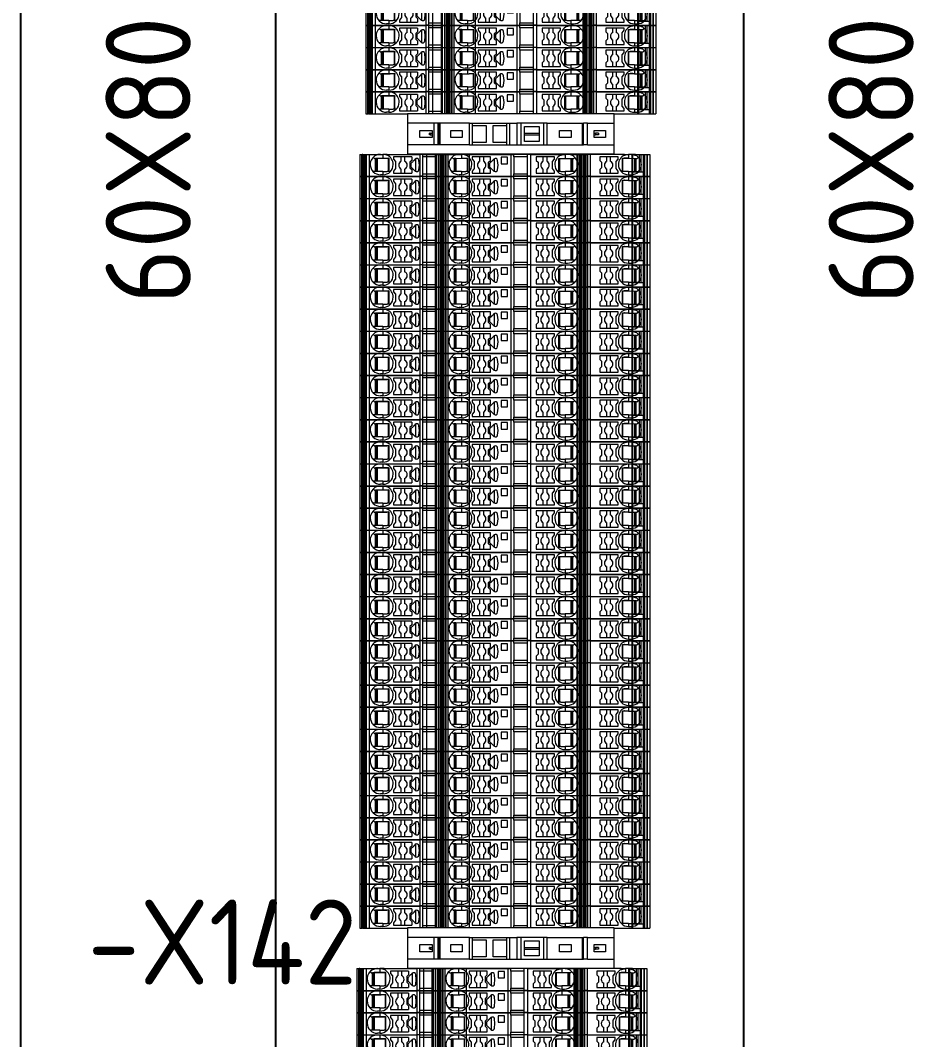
# Model space of a CAD drawing. Header units: millimetres. Extents: x 2936 to 53953, y 1541 to 47526.
# Drawn here: x 47264 to 47474, y 45725.3 to 45965 of the extents above; entities that cross this region are included whole.
import ezdxf
from ezdxf.enums import TextEntityAlignment as Align

# ---------------------------------------------------------------- set-up
doc = ezdxf.new("R2010")
doc.units = ezdxf.units.MM
doc.set_wipeout_variables(frame=1)
doc.layers.add('000-PI-Oprema', color=30, linetype='Continuous', lineweight=5)
doc.layers.add('SI-ORMAR-Oprema', color=30, linetype='Continuous', lineweight=5)
for name, color, linetype in [('000-PI_TEXT', 7, 'Continuous'), ('002-PI-Kabelska kanalica', 150, 'Continuous'), ('004-PI-DIN Šina', 3, 'Continuous')]:
    doc.layers.add(name, color=color, linetype=linetype)
doc.styles.add('PI0', font='isocpeur.ttf', dxfattribs={"width": 0.9})

# ---------------------------------------------------------------- blocks, each defined once
blk = doc.blocks.new('*U823')
at = {"layer": '004-PI-DIN Šina'}
blk.add_lwpolyline([(870, -17.5), (870, 17.5), (0, 17.5), (0, -17.5)], close=True, dxfattribs=at)
for points in [[(0, 12.5), (870, 12.5)], [(0, -12.5), (870, -12.5)]]:
    blk.add_lwpolyline(points, dxfattribs=at)
blk = doc.blocks.new('*U266')
at = {"layer": '002-PI-Kabelska kanalica'}
for p, q in [((-20, -100), (-20, 775)), ((40, -100), (40, 775))]:
    blk.add_line(p, q, dxfattribs=at)
blk = doc.blocks.new('3211430')
blk.add_wipeout([(-2.75, 23.9), (2.4, 23.9), (2.4, -44.25), (-2.75, -44.25)]).dxf.layer = '000-PI-Oprema'
at = {"layer": '000-PI-Oprema'}
for p, q in [((-2.75, 23.9), (-2.75, 23.47)), ((-2.75, 23.9), (-2.75, 23.9)), ((-2.75, 23.9), (-2.75, 23.9)), ((2.4, 23.9), (-2.75, 23.9)), ((-2.75, 23.49), (2.4, 23.49)), ((-2.75, 23.47), (-2.75, 23.36)), ((2.4, 23.47), (-2.75, 23.47)), ((-2.75, 23.25), (-2.75, 23.36)), ((2.4, 23.36), (-2.75, 23.36)), ((-2.75, 23.25), (-2.75, 9.82)), ((2.4, 23.25), (-2.75, 23.25)), ((2.4, 22.86), (-2.75, 22.86)), ((-2.75, 22.83), (2.4, 22.83)), ((2.4, 22.65), (-2.75, 22.65)), ((2.4, 22.43), (-2.75, 22.43)), ((2.4, 21.77), (-2.75, 21.77)), ((2.4, 23.9), (2.4, 23.9)), ((2.4, 23.9), (2.4, 23.9)), ((2.4, 23.9), (2.4, 23.47)), ((2.4, 23.47), (2.4, 23.36)), ((2.4, 23.25), (2.4, 23.36)), ((2.4, 23.25), (2.4, 20.1)), ((-1.65, 20.75), (-1.7, 20.8)), ((-1.65, 18.5), (-1.65, 20.75)), ((-1.65, 20.25), (1.44, 20.25)), ((-1.65, 20.25), (-1.65, 20.25)), ((1.44, 20.1), (-1.65, 20.1)), ((-1.65, 20.1), (-1.65, 20.1)), ((1.44, 19.85), (-1.65, 19.85)), ((-1.65, 19.85), (-1.65, 19.85)), ((1.7, 20.8), (1.43, 20.53)), ((1.43, 20.53), (1.44, 20.25)), ((1.43, 20.53), (1.47, 18.5)), ((1.44, 20.1), (1.44, 20.25)), ((1.44, 20.25), (1.44, 20.25)), ((1.44, 20.25), (1.44, 20.25)), ((1.45, 19.85), (1.44, 20.1)), ((1.44, 20.1), (1.44, 20.1)), ((1.44, 20.1), (1.44, 20.1)), ((1.45, 19.85), (1.44, 19.85)), ((1.45, 19.85), (1.45, 19.85)), ((1.5, 17.17), (1.45, 19.85)), ((2.18, 20.1), (2.18, 20.1)), ((2.4, 20.1), (2.18, 20.1)), ((2.2, 20.05), (2.18, 20.1)), ((2.23, 19.99), (2.2, 20.05)), ((2.25, 19.94), (2.23, 19.99)), ((2.27, 19.88), (2.25, 19.94)), ((2.29, 19.82), (2.27, 19.88)), ((2.31, 19.75), (2.29, 19.82)), ((2.33, 19.69), (2.31, 19.75)), ((2.34, 19.62), (2.33, 19.69)), ((2.36, 19.55), (2.34, 19.62)), ((2.37, 19.48), (2.36, 19.55)), ((2.38, 19.4), (2.37, 19.48)), ((2.39, 19.33), (2.38, 19.4)), ((2.4, 19.25), (2.39, 19.33)), ((2.4, 20.1), (2.4, 20.1)), ((2.4, 20.1), (2.4, 19.1)), ((2.4, 19.18), (2.4, 19.25)), ((2.4, 19.1), (2.4, 19.18)), ((-2.4, 19.1), (-2.4, 19.1)), ((-2.4, 18.5), (-2.4, 19.1)), ((-1.65, 18.5), (-2.4, 18.5)), ((-2.4, 18.5), (-2.4, 18.5)), ((-1.65, 18.5), (-1.65, 18.43)), ((-1.65, 18.43), (-1.65, 18.35)), ((-1.65, 18.35), (-1.65, 18.28)), ((-1.65, 18.28), (-1.65, 18.21)), ((-1.65, 18.21), (-1.65, 18.14)), ((-1.65, 18.14), (-1.65, 18.07)), ((-1.65, 18.07), (-1.65, 18)), ((-1.65, 18), (-1.65, 17.93)), ((-1.65, 17.93), (-1.65, 17.87)), ((-1.65, 17.87), (-1.65, 17.81)), ((-1.65, 17.81), (-1.65, 17.74)), ((-1.65, 17.74), (-1.65, 17.68)), ((-1.65, 17.68), (-1.65, 17.63)), ((-1.65, 17.63), (-1.65, 17.57)), ((-1.65, 17.57), (-1.65, 17.51)), ((-1.65, 17.43), (-1.65, 17.51)), ((-1.65, 17.36), (-1.65, 17.43)), ((-1.65, 17.29), (-1.65, 17.36)), ((-1.65, 17.21), (-1.65, 17.29)), ((-1.65, 17.14), (-1.65, 17.21)), ((-1.65, 17.17), (1.49, 17.17)), ((-1.65, 17.07), (-1.65, 17.14)), ((-1.65, 17.07), (-1.58, 17.07)), ((-1.58, 17.07), (-1.5, 17.07)), ((-1.5, 17.07), (-1.43, 17.07)), ((-1.43, 17.07), (-1.35, 17.08)), ((-1.35, 17.08), (-1.27, 17.08)), ((-1.27, 17.08), (-1.19, 17.08)), ((-1.19, 17.08), (-1.11, 17.08)), ((-1.11, 17.08), (-1.03, 17.08)), ((-1.03, 17.08), (-0.94, 17.08)), ((-0.94, 17.08), (-0.85, 17.08)), ((-0.85, 17.08), (-0.76, 17.08)), ((-0.76, 17.08), (-0.67, 17.08)), ((-0.67, 17.08), (-0.57, 17.08)), ((-0.57, 17.08), (-0.46, 17.08)), ((-0.46, 17.08), (-0.35, 17.08)), ((-0.35, 17.08), (-0.24, 17.08)), ((-0.24, 17.08), (-0.12, 17.08)), ((-0.12, 17.08), (0, 17.08)), ((0, 17.08), (0.11, 17.08)), ((0.11, 17.08), (0.22, 17.08)), ((0.22, 17.08), (0.33, 17.08)), ((0.33, 17.08), (0.43, 17.08)), ((0.43, 17.08), (0.53, 17.08)), ((0.53, 17.08), (0.63, 17.08)), ((0.63, 17.08), (0.72, 17.08)), ((0.72, 17.08), (0.8, 17.08)), ((0.8, 17.08), (0.89, 17.08)), ((0.89, 17.08), (0.97, 17.08)), ((0.97, 17.08), (1.05, 17.08)), ((1.05, 17.08), (1.13, 17.08)), ((1.13, 17.08), (1.2, 17.08)), ((1.2, 17.08), (1.28, 17.08)), ((1.28, 17.08), (1.35, 17.08)), ((1.35, 17.08), (1.42, 17.07)), ((1.42, 17.07), (1.49, 17.07)), ((2.4, 18.5), (1.47, 18.5)), ((1.47, 18.5), (1.47, 18.42)), ((1.47, 18.42), (1.47, 18.34)), ((1.47, 18.34), (1.47, 18.26)), ((1.47, 18.26), (1.47, 18.18)), ((1.47, 18.18), (1.48, 18.1)), ((1.48, 18.1), (1.48, 18.03)), ((1.48, 18.03), (1.48, 17.96)), ((1.48, 17.96), (1.48, 17.89)), ((1.48, 17.89), (1.48, 17.82)), ((1.48, 17.82), (1.48, 17.75)), ((1.48, 17.75), (1.48, 17.69)), ((1.48, 17.69), (1.48, 17.63)), ((1.48, 17.63), (1.48, 17.57)), ((1.48, 17.57), (1.49, 17.51)), ((1.49, 17.51), (1.49, 17.45)), ((1.49, 17.45), (1.49, 17.38)), ((1.49, 17.38), (1.49, 17.32)), ((1.49, 17.32), (1.49, 17.26)), ((1.49, 17.26), (1.49, 17.19)), ((1.49, 17.19), (1.49, 17.13)), ((1.5, 17.17), (1.49, 17.07)), ((1.49, 17.17), (1.5, 17.17)), ((1.49, 17.13), (1.49, 17.07)), ((2.18, 17.5), (2.2, 17.55)), ((2.18, 17.5), (2.18, 17.5)), ((2.4, 17.5), (2.18, 17.5)), ((2.2, 17.55), (2.23, 17.61)), ((2.23, 17.61), (2.25, 17.66)), ((2.25, 17.66), (2.27, 17.72)), ((2.27, 17.72), (2.29, 17.78)), ((2.29, 17.78), (2.31, 17.85)), ((2.31, 17.85), (2.33, 17.91)), ((2.33, 17.91), (2.34, 17.98)), ((2.34, 17.98), (2.36, 18.05)), ((2.36, 18.05), (2.37, 18.12)), ((2.37, 18.12), (2.38, 18.2)), ((2.38, 18.2), (2.39, 18.27)), ((2.39, 18.27), (2.4, 18.35)), ((2.4, 19.1), (2.4, 18.5)), ((2.4, 18.42), (2.4, 18.5)), ((2.4, 17.5), (2.4, 18.5)), ((2.4, 18.35), (2.4, 18.42)), ((2.4, 17.5), (2.4, 17.5)), ((2.4, 17.5), (2.4, 9.82)), ((-2.05, 16.05), (-2.05, 11.75)), ((-1.54, 16.05), (-2.05, 16.05)), ((-2.05, 16.05), (-2.05, 16.05)), ((-0.94, 15.55), (-1.54, 16.05)), ((-1.54, 16.05), (-1.54, 16.05)), ((0.69, 15.55), (-0.94, 15.55)), ((-0.94, 15.55), (-0.94, 15.55)), ((1.29, 16.05), (0.69, 15.55)), ((0.69, 15.55), (0.69, 15.55)), ((1.8, 16.05), (1.29, 16.05)), ((1.29, 16.05), (1.29, 16.05)), ((1.8, 11.75), (1.8, 16.05)), ((1.8, 16.05), (1.8, 16.05)), ((-2.05, 14.2), (-2.05, 14.2)), ((-2.05, 14.2), (-1.04, 14.2)), ((-2.05, 13.4), (-2.05, 13.4)), ((-1.04, 13.4), (-2.05, 13.4)), ((-0.78, 12.15), (-1.18, 11.75)), ((-1.04, 14.2), (-1.04, 14.2)), ((-1.04, 13.4), (-1.04, 13.4)), ((0.53, 12.15), (-0.78, 12.15)), ((-0.78, 12.15), (-0.78, 12.15)), ((0.93, 11.75), (0.53, 12.15)), ((0.53, 12.15), (0.53, 12.15)), ((0.79, 14.2), (0.79, 14.2)), ((0.79, 14.2), (1.8, 14.2)), ((0.79, 13.4), (0.79, 13.4)), ((1.8, 13.4), (0.79, 13.4)), ((1.8, 14.2), (1.8, 14.2)), ((1.8, 13.4), (1.8, 13.4)), ((-2.75, 9.1), (-2.75, 9.82)), ((2.4, 9.82), (-2.75, 9.82)), ((-1.18, 11.75), (-2.05, 11.75)), ((-2.05, 11.75), (-2.05, 11.75)), ((1.3, 10.88), (-1.55, 10.88)), ((-0.58, 11.85), (-1.53, 10.9)), ((-1.53, 10.9), (-1.53, 10.9)), ((-1.22, 10.05), (-0.13, 9.95)), ((-1.22, 10.05), (-1.22, 10.05)), ((-1.18, 11.75), (-1.18, 11.75)), ((-0.58, 11.85), (-0.45, 11.85)), ((-0.58, 11.85), (-0.58, 11.85)), ((-0.45, 11.85), (-0.32, 11.85)), ((-0.32, 11.85), (-0.19, 11.85)), ((-0.19, 11.85), (-0.06, 11.85)), ((-0.13, 9.95), (0.97, 10.05)), ((-0.13, 9.95), (-0.13, 9.95)), ((-0.06, 11.85), (0.07, 11.85)), ((0.07, 11.85), (0.2, 11.85)), ((0.2, 11.85), (0.33, 11.85)), ((0.33, 11.85), (0.33, 11.85)), ((0.42, 11.76), (0.33, 11.85)), ((0.5, 11.68), (0.42, 11.76)), ((0.59, 11.59), (0.5, 11.68)), ((0.67, 11.51), (0.59, 11.59)), ((0.76, 11.43), (0.67, 11.51)), ((0.83, 11.35), (0.76, 11.43)), ((0.87, 11.31), (0.83, 11.35)), ((0.83, 11.35), (0.83, 11.35)), ((0.83, 11.35), (0.83, 11.35)), ((0.83, 11.35), (0.83, 11.35)), ((0.83, 11.35), (0.83, 11.35)), ((0.83, 11.35), (0.83, 11.35)), ((0.83, 11.35), (0.83, 11.35)), ((0.91, 11.27), (0.87, 11.31)), ((0.95, 11.23), (0.91, 11.27)), ((1.8, 11.75), (0.93, 11.75)), ((0.93, 11.75), (0.93, 11.75)), ((0.99, 11.19), (0.95, 11.23)), ((0.97, 10.05), (0.97, 10.05)), ((1.03, 11.16), (0.99, 11.19)), ((1.06, 11.12), (1.03, 11.16)), ((1.06, 11.12), (1.06, 11.12)), ((1.09, 11.09), (1.06, 11.12)), ((1.12, 11.06), (1.09, 11.09)), ((1.15, 11.03), (1.12, 11.06)), ((1.18, 11), (1.15, 11.03)), ((1.22, 10.97), (1.18, 11)), ((1.25, 10.93), (1.22, 10.97)), ((1.28, 10.9), (1.25, 10.93)), ((1.28, 10.9), (1.28, 10.9)), ((1.8, 11.75), (1.8, 11.75)), ((2.4, 9.1), (2.4, 9.82)), ((-2.75, 9.1), (-2.75, 5.95)), ((-2.75, 9.1), (-2.75, 9.1)), ((-2.75, 9.1), (2.4, 9.1)), ((2.4, 8.24), (-2.75, 8.24)), ((-2.18, 9.1), (-2.18, 9.1)), ((-2.18, 9.1), (-2.18, 5.95)), ((1.82, 9.1), (1.82, 9.1)), ((1.82, 5.95), (1.82, 9.1)), ((2.4, 9.1), (2.4, 9.1)), ((2.4, 9.1), (2.4, 5.95)), ((2.4, 6.26), (-2.75, 6.26)), ((-2.75, 5.95), (-2.75, 5.4)), ((-2.75, 5.95), (-2.75, 5.95)), ((2.4, 5.95), (-2.75, 5.95)), ((-2.75, 5.9), (-2.75, 5.9)), ((-2.75, 5.9), (2.4, 5.9)), ((-2.75, 5.4), (-2.75, 4.97)), ((-2.75, 5.4), (-2.75, 5.4)), ((-2.75, 5.4), (2.4, 5.4)), ((-2.75, 4.99), (2.4, 4.99)), ((-2.75, 4.97), (-2.75, 4.86)), ((2.4, 4.97), (-2.75, 4.97)), ((-2.75, 4.75), (-2.75, 4.86)), ((2.4, 4.86), (-2.75, 4.86)), ((-2.18, 5.95), (-2.18, 5.95)), ((1.82, 5.95), (1.82, 5.95)), ((2.4, 5.95), (2.4, 5.95)), ((2.4, 5.95), (2.4, 5.4)), ((2.4, 5.9), (2.4, 5.9)), ((2.4, 5.4), (2.4, 5.4)), ((2.4, 5.4), (2.4, 4.97)), ((2.4, 4.97), (2.4, 4.86)), ((2.4, 4.75), (2.4, 4.86)), ((-2.75, 4.75), (-2.75, -11.58)), ((2.4, 4.75), (-2.75, 4.75)), ((-2.75, 4.6), (-2.75, 4.6)), ((-2.75, 4.6), (2.4, 4.6)), ((2.4, 4.36), (-2.75, 4.36)), ((-2.75, 4.33), (2.4, 4.33)), ((2.4, 3.93), (-2.75, 3.93)), ((-2.75, 3.61), (2.4, 3.61)), ((2.4, 3.27), (-2.75, 3.27)), ((2.4, 4.75), (2.4, 1.6)), ((2.4, 4.6), (2.4, 4.6)), ((-2.4, 0.6), (-2.4, 0.6)), ((-2.4, 0), (-2.4, 0.6)), ((-1.7, 2.3), (-1.65, 2.25)), ((-1.65, 0), (-1.65, 2.25)), ((1.44, 1.75), (-1.65, 1.75)), ((-1.65, 1.75), (-1.65, 1.75)), ((1.44, 1.6), (-1.65, 1.6)), ((-1.65, 1.6), (-1.65, 1.6)), ((1.44, 1.35), (-1.65, 1.35)), ((-1.65, 1.35), (-1.65, 1.35)), ((-1.65, 0), (-1.65, -0.07)), ((1.43, 2.03), (1.7, 2.3)), ((1.43, 2.03), (1.47, 0)), ((1.43, 2.03), (1.44, 1.75)), ((1.44, 1.6), (1.44, 1.75)), ((1.44, 1.75), (1.44, 1.75)), ((1.44, 1.75), (1.44, 1.75)), ((1.45, 1.35), (1.44, 1.6)), ((1.44, 1.6), (1.44, 1.6)), ((1.44, 1.6), (1.44, 1.6)), ((1.45, 1.35), (1.44, 1.35)), ((1.45, 1.35), (1.5, -1.33)), ((1.45, 1.35), (1.45, 1.35)), ((1.47, 0), (1.47, -0.08)), ((2.4, 1.6), (2.18, 1.6)), ((2.2, 1.55), (2.18, 1.6)), ((2.18, 1.6), (2.18, 1.6)), ((2.23, 1.49), (2.2, 1.55)), ((2.25, 1.44), (2.23, 1.49)), ((2.27, 1.38), (2.25, 1.44)), ((2.29, 1.32), (2.27, 1.38)), ((2.31, 1.25), (2.29, 1.32)), ((2.33, 1.19), (2.31, 1.25)), ((2.34, 1.12), (2.33, 1.19)), ((2.36, 1.05), (2.34, 1.12)), ((2.37, 0.98), (2.36, 1.05)), ((2.38, 0.9), (2.37, 0.98)), ((2.39, 0.83), (2.38, 0.9)), ((2.4, 0.75), (2.39, 0.83)), ((2.4, 1.6), (2.4, 1.6)), ((2.4, 1.6), (2.4, 0.6)), ((2.4, 0.68), (2.4, 0.75)), ((2.4, 0.6), (2.4, 0.68)), ((2.4, 0.6), (2.4, 0)), ((2.4, -0.08), (2.4, 0)), ((2.4, -1), (2.4, 0)), ((-2.75, -1.8), (-2.75, -1.8)), ((2.4, -1.8), (-2.75, -1.8)), ((-1.65, 0), (-2.4, 0)), ((-2.4, 0), (-2.4, 0)), ((-1.65, -0.07), (-1.65, -0.15)), ((-1.65, -0.15), (-1.65, -0.22)), ((-1.65, -0.22), (-1.65, -0.29)), ((-1.65, -0.29), (-1.65, -0.36)), ((-1.65, -0.36), (-1.65, -0.43)), ((-1.65, -0.43), (-1.65, -0.5)), ((-1.65, -0.5), (-1.65, -0.57)), ((-1.65, -0.57), (-1.65, -0.63)), ((-1.65, -0.63), (-1.65, -0.69)), ((-1.65, -0.69), (-1.65, -0.76)), ((-1.65, -0.76), (-1.65, -0.82)), ((-1.65, -0.82), (-1.65, -0.87)), ((-1.65, -0.87), (-1.65, -0.93)), ((-1.65, -0.93), (-1.65, -0.99)), ((-1.65, -1.07), (-1.65, -0.99)), ((-1.65, -1.14), (-1.65, -1.07)), ((-1.65, -1.21), (-1.65, -1.14)), ((-1.65, -1.29), (-1.65, -1.21)), ((-1.65, -1.36), (-1.65, -1.29)), ((1.49, -1.33), (-1.65, -1.33)), ((-1.65, -1.43), (-1.65, -1.36)), ((-1.65, -1.43), (-1.58, -1.43)), ((-1.58, -1.43), (-1.5, -1.43)), ((-1.5, -1.43), (-1.43, -1.43)), ((-1.43, -1.43), (-1.35, -1.42)), ((-1.35, -1.42), (-1.27, -1.42)), ((-1.27, -1.42), (-1.19, -1.42)), ((-1.19, -1.42), (-1.11, -1.42)), ((-1.11, -1.42), (-1.03, -1.42)), ((-1.03, -1.42), (-0.94, -1.42)), ((-0.94, -1.42), (-0.85, -1.42)), ((-0.85, -1.42), (-0.76, -1.42)), ((-0.76, -1.42), (-0.67, -1.42)), ((-0.67, -1.42), (-0.57, -1.42)), ((-0.57, -1.42), (-0.46, -1.42)), ((-0.46, -1.42), (-0.35, -1.42)), ((-0.35, -1.42), (-0.24, -1.42)), ((-0.24, -1.42), (-0.12, -1.42)), ((-0.12, -1.42), (0, -1.42)), ((0, -1.42), (0.11, -1.42)), ((0.11, -1.42), (0.22, -1.42)), ((0.22, -1.42), (0.33, -1.42)), ((0.33, -1.42), (0.43, -1.42)), ((0.43, -1.42), (0.53, -1.42)), ((0.53, -1.42), (0.63, -1.42)), ((0.63, -1.42), (0.72, -1.42)), ((0.72, -1.42), (0.8, -1.42)), ((0.8, -1.42), (0.89, -1.42)), ((0.89, -1.42), (0.97, -1.42)), ((0.97, -1.42), (1.05, -1.42)), ((1.05, -1.42), (1.13, -1.42)), ((1.13, -1.42), (1.2, -1.42)), ((1.2, -1.42), (1.28, -1.42)), ((1.28, -1.42), (1.35, -1.42)), ((1.35, -1.42), (1.42, -1.43)), ((1.42, -1.43), (1.49, -1.43)), ((2.4, 0), (1.47, 0)), ((1.47, -0.08), (1.47, -0.16)), ((1.47, -0.16), (1.47, -0.24)), ((1.47, -0.24), (1.47, -0.32)), ((1.47, -0.32), (1.48, -0.4)), ((1.48, -0.4), (1.48, -0.47)), ((1.48, -0.47), (1.48, -0.54)), ((1.48, -0.54), (1.48, -0.61)), ((1.48, -0.61), (1.48, -0.68)), ((1.48, -0.68), (1.48, -0.75)), ((1.48, -0.75), (1.48, -0.81)), ((1.48, -0.81), (1.48, -0.87)), ((1.48, -0.87), (1.48, -0.93)), ((1.48, -0.93), (1.49, -0.99)), ((1.49, -0.99), (1.49, -1.05)), ((1.49, -1.05), (1.49, -1.12)), ((1.49, -1.12), (1.49, -1.18)), ((1.49, -1.18), (1.49, -1.24)), ((1.49, -1.24), (1.49, -1.31)), ((1.49, -1.31), (1.49, -1.37)), ((1.5, -1.33), (1.49, -1.33)), ((1.5, -1.33), (1.49, -1.43)), ((1.49, -1.37), (1.49, -1.43)), ((2.18, -1), (2.2, -0.95)), ((2.18, -1), (2.18, -1)), ((2.4, -1), (2.18, -1)), ((2.2, -0.95), (2.23, -0.89)), ((2.23, -0.89), (2.25, -0.84)), ((2.25, -0.84), (2.27, -0.78)), ((2.27, -0.78), (2.29, -0.72)), ((2.29, -0.72), (2.31, -0.65)), ((2.31, -0.65), (2.33, -0.59)), ((2.33, -0.59), (2.34, -0.52)), ((2.34, -0.52), (2.36, -0.45)), ((2.36, -0.45), (2.37, -0.38)), ((2.37, -0.38), (2.38, -0.3)), ((2.38, -0.3), (2.39, -0.23)), ((2.39, -0.23), (2.4, -0.15)), ((2.4, -0.15), (2.4, -0.08)), ((2.4, -1), (2.4, -1)), ((2.4, -1), (2.4, -11.58)), ((2.4, -1.8), (2.4, -1.8)), ((-2.05, -2.45), (-2.05, -6.75)), ((-1.54, -2.45), (-2.05, -2.45)), ((-2.05, -2.45), (-2.05, -2.45)), ((-2.05, -4.3), (-2.05, -4.3)), ((-2.05, -4.3), (-1.04, -4.3)), ((-0.94, -2.95), (-1.54, -2.45)), ((-1.54, -2.45), (-1.54, -2.45)), ((-1.04, -4.3), (-1.04, -4.3)), ((0.69, -2.95), (-0.94, -2.95)), ((-0.94, -2.95), (-0.94, -2.95)), ((1.29, -2.45), (0.69, -2.95)), ((0.69, -2.95), (0.69, -2.95)), ((0.79, -4.3), (0.79, -4.3)), ((0.79, -4.3), (1.8, -4.3)), ((1.8, -2.45), (1.29, -2.45)), ((1.29, -2.45), (1.29, -2.45)), ((1.8, -6.75), (1.8, -2.45)), ((1.8, -2.45), (1.8, -2.45)), ((1.8, -4.3), (1.8, -4.3)), ((-2.05, -5.1), (-2.05, -5.1)), ((-1.04, -5.1), (-2.05, -5.1)), ((-2.05, -6.75), (-1.18, -6.75)), ((-2.05, -6.75), (-2.05, -6.75)), ((-0.58, -6.65), (-1.53, -7.6)), ((-1.18, -6.75), (-0.78, -6.35)), ((-1.18, -6.75), (-1.18, -6.75)), ((-1.04, -5.1), (-1.04, -5.1)), ((-0.78, -6.35), (0.53, -6.35)), ((-0.78, -6.35), (-0.78, -6.35)), ((-0.58, -6.65), (-0.45, -6.65)), ((-0.58, -6.65), (-0.58, -6.65)), ((-0.45, -6.65), (-0.32, -6.65)), ((-0.32, -6.65), (-0.19, -6.65)), ((-0.19, -6.65), (-0.06, -6.65)), ((-0.06, -6.65), (0.07, -6.65)), ((0.07, -6.65), (0.2, -6.65)), ((0.2, -6.65), (0.33, -6.65)), ((0.4, -6.72), (0.33, -6.65)), ((0.33, -6.65), (0.33, -6.65)), ((0.47, -6.79), (0.4, -6.72)), ((0.54, -6.85), (0.47, -6.79)), ((0.53, -6.35), (0.93, -6.75)), ((0.53, -6.35), (0.53, -6.35)), ((0.6, -6.92), (0.54, -6.85)), ((0.67, -6.98), (0.6, -6.92)), ((0.73, -7.05), (0.67, -6.98)), ((0.79, -7.11), (0.73, -7.05)), ((0.73, -7.05), (0.73, -7.05)), ((0.73, -7.05), (0.73, -7.05)), ((0.73, -7.05), (0.73, -7.05)), ((0.73, -7.05), (0.73, -7.05)), ((0.73, -7.05), (0.73, -7.05)), ((0.73, -7.05), (0.73, -7.05)), ((0.79, -5.1), (0.79, -5.1)), ((1.8, -5.1), (0.79, -5.1)), ((0.85, -7.17), (0.79, -7.11)), ((0.91, -7.22), (0.85, -7.17)), ((0.93, -6.75), (1.8, -6.75)), ((0.93, -6.75), (0.93, -6.75)), ((1.8, -5.1), (1.8, -5.1)), ((1.8, -6.75), (1.8, -6.75)), ((1.3, -7.62), (-1.55, -7.62)), ((-1.53, -7.6), (-1.53, -7.6)), ((-1.22, -8.45), (-0.13, -8.55)), ((-1.22, -8.45), (-1.22, -8.45)), ((-0.13, -8.55), (0.97, -8.45)), ((-0.13, -8.55), (-0.13, -8.55)), ((0.2, -9.3), (0.2, -10.8)), ((1.7, -9.3), (0.2, -9.3)), ((0.2, -9.3), (0.2, -9.3)), ((0.96, -7.28), (0.91, -7.22)), ((1.01, -7.33), (0.96, -7.28)), ((0.97, -8.45), (0.97, -8.45)), ((1.06, -7.38), (1.01, -7.33)), ((1.06, -7.38), (1.06, -7.38)), ((1.09, -7.41), (1.06, -7.38)), ((1.12, -7.44), (1.09, -7.41)), ((1.15, -7.47), (1.12, -7.44)), ((1.18, -7.5), (1.15, -7.47)), ((1.22, -7.53), (1.18, -7.5)), ((1.25, -7.57), (1.22, -7.53)), ((1.28, -7.6), (1.25, -7.57)), ((1.28, -7.6), (1.28, -7.6)), ((1.7, -10.8), (1.7, -9.3)), ((1.7, -9.3), (1.7, -9.3)), ((-2.75, -11.58), (-2.75, -12.3)), ((2.4, -11.58), (-2.75, -11.58)), ((0.2, -10.8), (1.7, -10.8)), ((0.2, -10.8), (0.2, -10.8)), ((1.7, -10.8), (1.7, -10.8)), ((2.4, -11.58), (2.4, -12.3)), ((-2.75, -15.45), (-2.75, -12.3)), ((-2.75, -12.3), (-2.75, -12.3)), ((-2.75, -12.3), (-2.18, -12.3)), ((1.82, -12.3), (-2.18, -12.3)), ((-2.18, -12.3), (-2.18, -12.3)), ((-2.18, -12.3), (-2.18, -15.45)), ((1.82, -12.3), (1.82, -12.3)), ((1.82, -12.3), (2.4, -12.3)), ((1.82, -15.45), (1.82, -12.3)), ((2.4, -12.3), (2.4, -12.3)), ((2.4, -15.45), (2.4, -12.3)), ((-2.75, -16.17), (-2.75, -15.45)), ((-2.75, -15.45), (-2.75, -15.45)), ((-2.75, -15.45), (2.4, -15.45)), ((-2.75, -16.17), (-2.75, -28.95)), ((2.4, -16.17), (-2.75, -16.17)), ((-2.18, -15.45), (-2.18, -15.45)), ((1.82, -15.45), (1.82, -15.45)), ((2.4, -15.45), (2.4, -15.45)), ((2.4, -16.17), (2.4, -15.45)), ((2.4, -16.17), (2.4, -23.3)), ((-2.05, -17.55), (-2.05, -21.85)), ((-1.18, -17.55), (-2.05, -17.55)), ((-2.05, -17.55), (-2.05, -17.55)), ((-0.78, -17.95), (-1.18, -17.55)), ((-1.18, -17.55), (-1.18, -17.55)), ((0.53, -17.95), (-0.78, -17.95)), ((-0.78, -17.95), (-0.78, -17.95)), ((0.93, -17.55), (0.53, -17.95)), ((0.53, -17.95), (0.53, -17.95)), ((1.8, -17.55), (0.93, -17.55)), ((0.93, -17.55), (0.93, -17.55)), ((1.8, -21.85), (1.8, -17.55)), ((1.8, -17.55), (1.8, -17.55)), ((-2.05, -19.2), (-1.04, -19.2)), ((-2.05, -19.2), (-2.05, -19.2)), ((-2.05, -20), (-2.05, -20)), ((-1.04, -20), (-2.05, -20)), ((-1.54, -21.85), (-0.94, -21.35)), ((-1.04, -19.2), (-1.04, -19.2)), ((-1.04, -20), (-1.04, -20)), ((-0.94, -21.35), (0.69, -21.35)), ((-0.94, -21.35), (-0.94, -21.35)), ((0.69, -21.35), (1.29, -21.85)), ((0.69, -21.35), (0.69, -21.35)), ((0.79, -19.2), (0.79, -19.2)), ((0.79, -19.2), (1.8, -19.2)), ((0.79, -20), (0.79, -20)), ((1.8, -20), (0.79, -20)), ((1.8, -19.2), (1.8, -19.2)), ((1.8, -20), (1.8, -20)), ((-2.05, -21.85), (-1.54, -21.85)), ((-2.05, -21.85), (-2.05, -21.85)), ((-1.65, -22.94), (-1.65, -22.87)), ((-1.65, -22.87), (-1.58, -22.87)), ((-1.65, -23.01), (-1.65, -22.94)), ((1.45, -22.97), (-1.65, -22.97)), ((-1.65, -23.09), (-1.65, -23.01)), ((-1.65, -23.16), (-1.65, -23.09)), ((-1.65, -23.23), (-1.65, -23.16)), ((-1.65, -23.31), (-1.65, -23.23)), ((-1.65, -23.31), (-1.65, -23.37)), ((-1.65, -23.37), (-1.65, -23.43)), ((-1.65, -23.43), (-1.65, -23.48)), ((-1.65, -23.48), (-1.65, -23.54)), ((-1.65, -23.54), (-1.65, -23.61)), ((-1.65, -23.61), (-1.65, -23.67)), ((-1.65, -23.67), (-1.65, -23.73)), ((-1.65, -23.73), (-1.65, -23.8)), ((-1.65, -23.8), (-1.65, -23.87)), ((-1.65, -23.87), (-1.65, -23.94)), ((-1.65, -23.94), (-1.65, -24.01)), ((-1.58, -22.87), (-1.5, -22.87)), ((-1.54, -21.85), (-1.54, -21.85)), ((-1.5, -22.87), (-1.43, -22.87)), ((-1.43, -22.87), (-1.35, -22.88)), ((-1.35, -22.88), (-1.27, -22.88)), ((-1.27, -22.88), (-1.19, -22.88)), ((-1.19, -22.88), (-1.11, -22.88)), ((-1.11, -22.88), (-1.03, -22.88)), ((-1.03, -22.88), (-0.94, -22.88)), ((-0.94, -22.88), (-0.85, -22.88)), ((-0.85, -22.88), (-0.76, -22.88)), ((-0.76, -22.88), (-0.67, -22.88)), ((-0.67, -22.88), (-0.57, -22.88)), ((-0.57, -22.88), (-0.46, -22.88)), ((-0.46, -22.88), (-0.35, -22.88)), ((-0.35, -22.88), (-0.24, -22.88)), ((-0.24, -22.88), (-0.12, -22.88)), ((-0.12, -22.88), (0, -22.88)), ((0, -22.88), (0.11, -22.88)), ((0.11, -22.88), (0.22, -22.88)), ((0.22, -22.88), (0.32, -22.88)), ((0.32, -22.88), (0.42, -22.88)), ((0.42, -22.88), (0.52, -22.88)), ((0.52, -22.88), (0.61, -22.88)), ((0.61, -22.88), (0.69, -22.88)), ((0.69, -22.88), (0.78, -22.88)), ((0.78, -22.88), (0.86, -22.88)), ((0.86, -22.88), (0.94, -22.88)), ((0.94, -22.88), (1.02, -22.88)), ((1.02, -22.88), (1.09, -22.88)), ((1.09, -22.88), (1.17, -22.88)), ((1.17, -22.88), (1.24, -22.88)), ((1.24, -22.88), (1.31, -22.88)), ((1.29, -21.85), (1.8, -21.85)), ((1.29, -21.85), (1.29, -21.85)), ((1.31, -22.88), (1.38, -22.87)), ((1.38, -22.87), (1.45, -22.87)), ((1.45, -22.87), (1.45, -22.92)), ((1.45, -22.92), (1.45, -22.97)), ((1.45, -22.97), (1.45, -23.03)), ((1.45, -23.03), (1.45, -23.08)), ((1.45, -23.08), (1.45, -23.13)), ((1.45, -23.13), (1.45, -23.18)), ((1.45, -23.18), (1.45, -23.24)), ((1.45, -23.24), (1.45, -23.31)), ((1.45, -23.31), (1.45, -23.37)), ((1.45, -23.37), (1.45, -23.44)), ((1.45, -23.44), (1.45, -23.5)), ((1.45, -23.5), (1.45, -23.57)), ((1.45, -23.57), (1.45, -23.64)), ((1.45, -23.64), (1.45, -23.72)), ((1.45, -23.72), (1.45, -23.79)), ((1.45, -23.79), (1.45, -23.87)), ((1.45, -23.87), (1.45, -23.95)), ((1.45, -23.95), (1.45, -24.04)), ((1.8, -21.85), (1.8, -21.85)), ((2.18, -23.3), (2.18, -23.3)), ((2.4, -23.3), (2.18, -23.3)), ((2.18, -23.3), (2.2, -23.35)), ((2.2, -23.35), (2.23, -23.41)), ((2.23, -23.41), (2.25, -23.46)), ((2.25, -23.46), (2.27, -23.52)), ((2.27, -23.52), (2.29, -23.58)), ((2.29, -23.58), (2.31, -23.65)), ((2.31, -23.65), (2.33, -23.71)), ((2.33, -23.71), (2.34, -23.78)), ((2.34, -23.78), (2.36, -23.85)), ((2.36, -23.85), (2.37, -23.92)), ((2.37, -23.92), (2.38, -24)), ((2.4, -23.3), (2.4, -23.3)), ((2.4, -23.3), (2.4, -24.3)), ((-2.4, -24.3), (-2.4, -24.3)), ((-1.65, -24.3), (-2.4, -24.3)), ((-2.4, -24.3), (-2.4, -24.9)), ((-2.4, -24.9), (-2.4, -24.9)), ((-1.65, -24.01), (-1.65, -24.08)), ((-1.65, -24.08), (-1.65, -24.15)), ((-1.65, -24.15), (-1.65, -24.23)), ((-1.65, -24.23), (-1.65, -24.3)), ((-1.65, -26.55), (-1.65, -24.3)), ((-1.65, -25.65), (-1.65, -25.65)), ((1.45, -25.65), (-1.65, -25.65)), ((-1.65, -25.9), (-1.65, -25.9)), ((1.45, -25.9), (-1.65, -25.9)), ((-1.65, -26.05), (-1.65, -26.05)), ((1.45, -26.05), (-1.65, -26.05)), ((1.45, -24.04), (1.45, -24.12)), ((1.45, -24.12), (1.45, -24.21)), ((1.45, -24.21), (1.45, -24.3)), ((2.4, -24.3), (1.45, -24.3)), ((1.45, -24.3), (1.45, -26.35)), ((1.45, -25.65), (1.45, -25.65)), ((1.45, -25.9), (1.45, -25.9)), ((1.45, -26.05), (1.45, -26.05)), ((1.7, -26.6), (1.45, -26.35)), ((2.18, -25.9), (2.2, -25.85)), ((2.18, -25.9), (2.18, -25.9)), ((2.4, -25.9), (2.18, -25.9)), ((2.2, -25.85), (2.23, -25.79)), ((2.23, -25.79), (2.25, -25.74)), ((2.25, -25.74), (2.27, -25.68)), ((2.27, -25.68), (2.29, -25.62)), ((2.29, -25.62), (2.31, -25.55)), ((2.31, -25.55), (2.33, -25.49)), ((2.33, -25.49), (2.34, -25.42)), ((2.34, -25.42), (2.36, -25.35)), ((2.36, -25.35), (2.37, -25.28)), ((2.37, -25.28), (2.38, -25.2)), ((2.38, -24), (2.39, -24.07)), ((2.38, -25.2), (2.39, -25.13)), ((2.39, -24.07), (2.4, -24.15)), ((2.39, -25.13), (2.4, -25.05)), ((2.4, -24.15), (2.4, -24.22)), ((2.4, -24.22), (2.4, -24.3)), ((2.4, -24.9), (2.4, -24.3)), ((2.4, -24.98), (2.4, -24.9)), ((2.4, -25.9), (2.4, -24.9)), ((2.4, -25.05), (2.4, -24.98)), ((2.4, -25.9), (2.4, -25.9)), ((2.4, -25.9), (2.4, -28.95)), ((-2.75, -27.18), (2.4, -27.18)), ((-2.75, -27.22), (2.4, -27.22)), ((2.4, -27.51), (-2.75, -27.51)), ((-2.75, -27.79), (2.4, -27.79)), ((-2.75, -27.9), (-2.75, -27.9)), ((2.4, -27.9), (-2.75, -27.9)), ((-2.75, -28.14), (2.4, -28.14)), ((-2.75, -28.57), (2.4, -28.57)), ((2.4, -28.61), (-2.75, -28.61)), ((2.4, -28.61), (-2.75, -28.61)), ((-1.7, -26.6), (-1.65, -26.55)), ((2.4, -27.9), (2.4, -27.9)), ((-2.75, -28.8), (-2.75, -28.8)), ((-2.75, -28.8), (2.4, -28.8)), ((-2.75, -29.08), (-2.75, -28.95)), ((2.4, -28.95), (-2.75, -28.95)), ((-2.75, -29.08), (-2.75, -29.62)), ((2.4, -29.08), (-2.75, -29.08)), ((-2.75, -29.26), (2.4, -29.26)), ((-2.75, -30.25), (-2.75, -29.62)), ((2.4, -29.62), (-2.75, -29.62)), ((-2.75, -29.66), (2.4, -29.66)), ((-2.75, -30.25), (-2.75, -44.25)), ((-2.75, -30.25), (-2.75, -30.25)), ((2.4, -30.25), (-2.75, -30.25)), ((2.4, -28.8), (2.4, -28.8)), ((2.4, -29.08), (2.4, -28.95)), ((2.4, -29.08), (2.4, -29.62)), ((2.4, -30.25), (2.4, -29.62)), ((2.4, -30.25), (2.4, -30.25)), ((2.4, -38.25), (2.4, -30.25)), ((-2.05, -32.5), (-2.05, -36.8)), ((-1.18, -32.5), (-2.05, -32.5)), ((-2.05, -32.5), (-2.05, -32.5)), ((-0.78, -32.9), (-1.18, -32.5)), ((-1.18, -32.5), (-1.18, -32.5)), ((0.53, -32.9), (-0.78, -32.9)), ((-0.78, -32.9), (-0.78, -32.9)), ((0.93, -32.5), (0.53, -32.9)), ((0.53, -32.9), (0.53, -32.9)), ((1.8, -32.5), (0.93, -32.5)), ((0.93, -32.5), (0.93, -32.5)), ((1.8, -36.8), (1.8, -32.5)), ((1.8, -32.5), (1.8, -32.5)), ((-2.05, -34.15), (-1.04, -34.15)), ((-2.05, -34.15), (-2.05, -34.15)), ((-1.04, -34.95), (-2.05, -34.95)), ((-2.05, -34.95), (-2.05, -34.95)), ((-1.04, -34.15), (-1.04, -34.15)), ((-1.04, -34.95), (-1.04, -34.95)), ((0.79, -34.15), (0.79, -34.15)), ((0.79, -34.15), (1.8, -34.15)), ((0.79, -34.95), (0.79, -34.95)), ((1.8, -34.95), (0.79, -34.95)), ((1.8, -34.15), (1.8, -34.15)), ((1.8, -34.95), (1.8, -34.95)), ((-2.05, -36.8), (-1.54, -36.8)), ((-2.05, -36.8), (-2.05, -36.8)), ((-1.65, -37.82), (-1.58, -37.82)), ((-1.65, -37.89), (-1.65, -37.82)), ((-1.65, -37.96), (-1.65, -37.89)), ((-1.65, -37.92), (1.49, -37.92)), ((-1.65, -38.04), (-1.65, -37.96)), ((-1.65, -38.11), (-1.65, -38.04)), ((-1.65, -38.18), (-1.65, -38.11)), ((-1.65, -38.26), (-1.65, -38.18)), ((-1.65, -38.32), (-1.65, -38.26)), ((-1.65, -38.38), (-1.65, -38.32)), ((-1.58, -37.82), (-1.5, -37.82)), ((-1.54, -36.8), (-0.94, -36.3)), ((-1.54, -36.8), (-1.54, -36.8)), ((-1.5, -37.82), (-1.43, -37.82)), ((-1.43, -37.82), (-1.35, -37.83)), ((-1.35, -37.83), (-1.27, -37.83)), ((-1.27, -37.83), (-1.19, -37.83)), ((-1.19, -37.83), (-1.11, -37.83)), ((-1.11, -37.83), (-1.03, -37.83)), ((-1.03, -37.83), (-0.94, -37.83)), ((-0.94, -36.3), (0.69, -36.3)), ((-0.94, -36.3), (-0.94, -36.3)), ((-0.94, -37.83), (-0.85, -37.83)), ((-0.85, -37.83), (-0.76, -37.83)), ((-0.76, -37.83), (-0.67, -37.83)), ((-0.67, -37.83), (-0.57, -37.83)), ((-0.57, -37.83), (-0.46, -37.83)), ((-0.46, -37.83), (-0.35, -37.83)), ((-0.35, -37.83), (-0.24, -37.83)), ((-0.24, -37.83), (-0.12, -37.83)), ((-0.12, -37.83), (0, -37.83)), ((0, -37.83), (0.11, -37.83)), ((0.11, -37.83), (0.22, -37.83)), ((0.22, -37.83), (0.33, -37.83)), ((0.33, -37.83), (0.43, -37.83)), ((0.43, -37.83), (0.53, -37.83)), ((0.53, -37.83), (0.63, -37.83)), ((0.63, -37.83), (0.72, -37.83)), ((0.69, -36.3), (1.29, -36.8)), ((0.69, -36.3), (0.69, -36.3)), ((0.72, -37.83), (0.8, -37.83)), ((0.8, -37.83), (0.89, -37.83)), ((0.89, -37.83), (0.97, -37.83)), ((0.97, -37.83), (1.05, -37.83)), ((1.05, -37.83), (1.13, -37.83)), ((1.13, -37.83), (1.2, -37.83)), ((1.2, -37.83), (1.28, -37.83)), ((1.28, -37.83), (1.35, -37.83)), ((1.29, -36.8), (1.8, -36.8)), ((1.29, -36.8), (1.29, -36.8)), ((1.35, -37.83), (1.42, -37.82)), ((1.42, -37.82), (1.49, -37.82)), ((1.5, -37.92), (1.45, -40.6)), ((1.48, -38.32), (1.49, -38.26)), ((1.48, -38.38), (1.48, -38.32)), ((1.49, -37.82), (1.49, -37.88)), ((1.49, -37.82), (1.5, -37.92)), ((1.49, -37.88), (1.49, -37.93)), ((1.49, -37.92), (1.5, -37.92)), ((1.49, -37.93), (1.49, -37.98)), ((1.49, -37.98), (1.49, -38.03)), ((1.49, -38.03), (1.49, -38.09)), ((1.49, -38.09), (1.49, -38.14)), ((1.49, -38.14), (1.49, -38.2)), ((1.49, -38.26), (1.49, -38.2)), ((1.8, -36.8), (1.8, -36.8)), ((2.18, -38.25), (2.18, -38.25)), ((2.4, -38.25), (2.18, -38.25)), ((2.18, -38.25), (2.2, -38.3)), ((2.2, -38.3), (2.23, -38.36)), ((2.4, -38.25), (2.4, -38.25)), ((2.4, -38.25), (2.4, -39.25)), ((-2.75, -40.05), (-2.75, -40.05)), ((-2.75, -40.05), (2.4, -40.05)), ((2.4, -40.15), (-2.75, -40.15)), ((-2.4, -39.25), (-2.4, -39.25)), ((-2.4, -39.25), (-2.4, -39.85)), ((-1.65, -39.25), (-2.4, -39.25)), ((-2.4, -39.85), (-2.4, -39.85)), ((-1.75, -40.05), (-1.75, -40.05)), ((-1.75, -40.05), (-1.75, -42.75)), ((-1.65, -38.43), (-1.65, -38.38)), ((-1.65, -38.49), (-1.65, -38.43)), ((-1.65, -38.56), (-1.65, -38.49)), ((-1.65, -38.62), (-1.65, -38.56)), ((-1.65, -38.68), (-1.65, -38.62)), ((-1.65, -38.75), (-1.65, -38.68)), ((-1.65, -38.82), (-1.65, -38.75)), ((-1.65, -38.89), (-1.65, -38.82)), ((-1.65, -38.96), (-1.65, -38.89)), ((-1.65, -39.03), (-1.65, -38.96)), ((-1.65, -39.1), (-1.65, -39.03)), ((-1.65, -39.18), (-1.65, -39.1)), ((-1.65, -39.25), (-1.65, -39.18)), ((-1.65, -39.25), (-1.65, -41.5)), ((1.44, -40.6), (-1.65, -40.6)), ((-1.65, -40.6), (-1.65, -40.6)), ((1.47, -39.25), (1.43, -41.28)), ((1.45, -40.6), (1.44, -40.85)), ((1.45, -40.6), (1.44, -40.6)), ((1.45, -40.6), (1.45, -40.6)), ((1.47, -38.93), (1.48, -38.85)), ((1.47, -39.01), (1.47, -38.93)), ((1.47, -39.09), (1.47, -39.01)), ((1.47, -39.17), (1.47, -39.09)), ((1.47, -39.25), (1.47, -39.17)), ((2.4, -39.25), (1.47, -39.25)), ((1.48, -38.44), (1.48, -38.38)), ((1.48, -38.5), (1.48, -38.44)), ((1.48, -38.57), (1.48, -38.5)), ((1.48, -38.64), (1.48, -38.57)), ((1.48, -38.71), (1.48, -38.64)), ((1.48, -38.78), (1.48, -38.71)), ((1.48, -38.85), (1.48, -38.78)), ((2.23, -40.74), (2.2, -40.8)), ((2.23, -38.36), (2.25, -38.41)), ((2.25, -40.69), (2.23, -40.74)), ((2.25, -38.41), (2.27, -38.47)), ((2.27, -40.63), (2.25, -40.69)), ((2.27, -38.47), (2.29, -38.53)), ((2.29, -40.57), (2.27, -40.63)), ((2.29, -38.53), (2.31, -38.6)), ((2.31, -40.5), (2.29, -40.57)), ((2.31, -38.6), (2.33, -38.66)), ((2.33, -40.44), (2.31, -40.5)), ((2.33, -38.66), (2.34, -38.73)), ((2.34, -40.37), (2.33, -40.44)), ((2.34, -38.73), (2.36, -38.8)), ((2.36, -40.3), (2.34, -40.37)), ((2.36, -38.8), (2.37, -38.87)), ((2.37, -40.23), (2.36, -40.3)), ((2.37, -38.87), (2.38, -38.95)), ((2.38, -40.15), (2.37, -40.23)), ((2.38, -38.95), (2.39, -39.02)), ((2.39, -40.08), (2.38, -40.15)), ((2.39, -39.02), (2.4, -39.1)), ((2.4, -40), (2.39, -40.08)), ((2.4, -39.1), (2.4, -39.17)), ((2.4, -39.17), (2.4, -39.25)), ((2.4, -39.85), (2.4, -39.25)), ((2.4, -39.85), (2.4, -39.93)), ((2.4, -40.85), (2.4, -39.85)), ((2.4, -39.93), (2.4, -40)), ((2.4, -40.05), (2.4, -40.05)), ((-2.75, -42.65), (-2.75, -42.65)), ((2.4, -42.65), (-2.75, -42.65)), ((-2.75, -42.75), (-1.75, -42.75)), ((2.4, -42.96), (-2.75, -42.96)), ((-1.75, -41.85), (2.4, -41.85)), ((2.4, -42.15), (-1.75, -42.15)), ((-1.75, -42.15), (-1.75, -42.15)), ((-1.65, -41.5), (-1.7, -41.55)), ((-1.65, -40.85), (-1.65, -40.85)), ((1.44, -40.85), (-1.65, -40.85)), ((-1.65, -41), (-1.65, -41)), ((-1.65, -41), (1.44, -41)), ((1.44, -41), (1.43, -41.28)), ((1.7, -41.55), (1.43, -41.28)), ((1.44, -40.85), (1.44, -40.85)), ((1.44, -40.85), (1.44, -40.85)), ((1.44, -40.85), (1.44, -41)), ((1.44, -41), (1.44, -41)), ((1.44, -41), (1.44, -41)), ((2.2, -40.8), (2.18, -40.85)), ((2.18, -40.85), (2.18, -40.85)), ((2.4, -40.85), (2.18, -40.85)), ((2.4, -40.85), (2.4, -40.85)), ((2.4, -40.85), (2.4, -44.25)), ((2.4, -42.15), (2.4, -42.15)), ((2.4, -42.65), (2.4, -42.65)), ((-2.75, -43.65), (-2.75, -43.65)), ((-2.75, -43.65), (-2.75, -43.65)), ((-2.75, -43.65), (2.4, -43.65)), ((-2.75, -43.72), (-2.75, -43.72)), ((-2.75, -43.72), (-2.75, -43.72)), ((-2.75, -43.72), (2.4, -43.72)), ((-2.75, -44.25), (-2.75, -44.25)), ((-2.75, -44.25), (-2.75, -44.25)), ((2.4, -44.25), (-2.75, -44.25)), ((2.4, -43.65), (2.4, -43.65)), ((2.4, -43.65), (2.4, -43.65)), ((2.4, -43.72), (2.4, -43.72)), ((2.4, -43.72), (2.4, -43.72)), ((2.4, -44.25), (2.4, -44.25)), ((2.4, -44.25), (2.4, -44.25))]:
    blk.add_line(p, q, dxfattribs=at)
for centre, radius, start, end in [((0, 19.1), 2.4, 90, 180), ((0, 19.1), 2.4, 24.6244, 90), ((0, 18.5), 2.4, 180, 270), ((0, 18.5), 2.4, 270, 335.3756), ((-0.13, 13.8), 1, 90, 156.4218), ((-0.13, 13.8), 1, 23.5782, 90), ((-0.13, 13.8), 1, 203.5782, 270), ((-0.13, 13.8), 1, 270, 336.4218), ((-1.17, 10.55), 0.5, 135, 264.5596), ((0.93, 10.55), 0.5, 275.4404, 45), ((0, 0.6), 2.4, 90, 179.9998), ((0, 0.6), 2.4, 24.6244, 90), ((0, 0), 2.4, 180, 270), ((0, 0), 2.4, 270, 335.3756), ((-0.13, -4.7), 1, 90, 156.4218), ((-0.13, -4.7), 1, 23.5782, 90), ((-0.13, -4.7), 1, 203.5782, 270), ((-0.13, -4.7), 1, 270, 336.4218), ((-1.17, -7.95), 0.5, 135, 264.5596), ((0.93, -7.95), 0.5, 275.4404, 45), ((-0.13, -19.6), 1, 90, 156.4218), ((-0.13, -19.6), 1, 23.5782, 90), ((-0.13, -19.6), 1, 203.5782, 270), ((-0.13, -19.6), 1, 270, 336.4218), ((0, -24.3), 2.4, 90, 180), ((0, -24.3), 2.4, 24.6244, 90), ((0, -24.9), 2.4, 180, 270), ((0, -24.9), 2.4, 270, 335.3756), ((-0.13, -34.55), 1, 90, 156.4218), ((-0.13, -34.55), 1, 23.5782, 90), ((-0.13, -34.55), 1, 203.5782, 270), ((-0.13, -34.55), 1, 270, 336.4218), ((0, -39.25), 2.4, 90, 180), ((0, -39.25), 2.4, 24.6244, 90), ((0, -39.85), 2.4, 180, 270), ((0, -39.85), 2.4, 270, 335.3756)]:
    blk.add_arc(centre, radius, start, end, dxfattribs=at)
blk = doc.blocks.new('*U170')
at = {"layer": '000-PI-Oprema', "linetype": 'ByBlock', "lineweight": -2, "rotation": 90}
blk.add_blockref('3211430', (-10.17, 0.17), dxfattribs=at)
blk = doc.blocks.new('*U171')
at = {"color": 0, "linetype": 'ByBlock', "lineweight": -2, "transparency": 16777216}
blk.add_blockref('*U170', (0, 0), dxfattribs=at)
blk.add_blockref('*U170', (0, 5.2), dxfattribs=at)
blk.add_blockref('*U170', (0, 10.4), dxfattribs=at)
blk.add_blockref('*U170', (0, 15.6), dxfattribs=at)
blk.add_blockref('*U170', (0, 20.8), dxfattribs=at)
blk = doc.blocks.new('*U92')
blk.add_wipeout([(-24.3, 2.2), (24.3, 2.2), (24.3, -7.35), (-24.3, -7.35)])
at = {"layer": 'SI-ORMAR-Oprema'}
for p, q in [((-24.3, 2.2), (-24.3, -7.35)), ((24.3, 2.2), (-24.3, 2.2)), ((-18.03, 0), (-24.3, 0)), ((24.3, -7.35), (24.3, 2.2)), ((-21.4, -3.42), (-21.4, -1.72)), ((-21.4, -1.72), (-18.5, -1.72)), ((-19.01, -2.38), (-19.15, -2.38)), ((-19.15, -2.78), (-19.15, -2.38)), ((-19.01, -2.38), (-19.01, -2.78)), ((-19.01, -2.38), (-18.5, -2.38)), ((-18.5, -1.72), (-18.5, -2.38)), ((-18.5, -2.38), (-18.5, -2.78)), ((-18.03, -5.15), (-18.03, 0)), ((-17.1, 0), (-18.03, 0)), ((-17.1, -5.15), (-17.1, 0)), ((-17, 0), (-17.1, 0)), ((-17, 0), (-17, -5.15)), ((-16.74, 0), (-17, 0)), ((-16.74, 0), (-16.74, -5.15)), ((-9.72, 0), (-16.74, 0)), ((-14.15, -1.72), (-11.45, -1.72)), ((-14.15, -3.42), (-14.15, -1.72)), ((-11.45, -1.72), (-11.45, -3.42)), ((-9.72, 0), (-9, 0)), ((-9.72, -5.15), (-9.72, 0)), ((-9, -0.57), (-9, 0)), ((-9, 0), (-1, 0)), ((-9, -4.57), (-9, -0.57)), ((-9, -0.57), (-5.85, -0.57)), ((-5.85, -0.57), (-5.85, -4.57)), ((-4.15, -0.57), (-1, -0.57)), ((-4.15, -4.57), (-4.15, -0.57)), ((-1, 0), (-1, -0.57)), ((-1, 0), (-0.28, 0)), ((-1, -0.57), (-1, -4.57)), ((-0.28, 0), (1.39, 0)), ((-0.28, -5.15), (-0.28, 0)), ((2.32, 0), (1.39, 0)), ((1.39, 0), (1.39, -5.15)), ((7.69, 0), (2.32, 0)), ((2.32, 0), (2.32, -5.15)), ((3.22, -0.82), (6.67, -0.82)), ((3.22, -2.38), (3.22, -0.82)), ((3.22, -2.38), (6.67, -2.38)), ((3.22, -2.78), (3.22, -2.38)), ((6.67, -0.82), (6.67, -2.38)), ((6.67, -2.38), (6.67, -2.78)), ((7.69, 0), (7.69, -5.15)), ((8.51, 0), (7.69, 0)), ((8.51, -5.15), (8.51, 0)), ((8.51, 0), (16.74, 0)), ((11.45, -1.72), (14.15, -1.72)), ((11.45, -3.42), (11.45, -1.72)), ((14.15, -1.72), (14.15, -3.42)), ((16.74, 0), (16.74, -5.15)), ((16.74, 0), (17, 0)), ((17, -5.15), (17, 0)), ((17, 0), (17.1, 0)), ((18.03, 0), (17.1, 0)), ((17.1, -5.15), (17.1, 0)), ((18.03, 0), (24.3, 0)), ((18.03, -5.15), (18.03, 0)), ((19.55, -2.38), (19.55, -1.72)), ((19.55, -1.72), (22.25, -1.72)), ((19.55, -2.78), (19.55, -2.38)), ((19.55, -2.38), (19.89, -2.38)), ((19.89, -2.38), (19.89, -2.78)), ((20.59, -2.38), (19.89, -2.38)), ((20.59, -2.38), (20.59, -2.78)), ((22.25, -1.72), (22.25, -3.42)), ((-18.5, -3.42), (-21.4, -3.42)), ((-19.01, -2.78), (-19.15, -2.78)), ((-19.01, -2.78), (-18.5, -2.78)), ((-18.5, -2.78), (-18.5, -3.42)), ((-11.45, -3.42), (-14.15, -3.42)), ((-5.85, -4.57), (-9, -4.57)), ((-9, -5.15), (-9, -4.57)), ((-1, -4.57), (-4.15, -4.57)), ((-1, -4.57), (-1, -5.15)), ((3.22, -2.78), (6.67, -2.78)), ((3.22, -4.32), (3.22, -2.78)), ((6.67, -4.32), (3.22, -4.32)), ((6.67, -2.78), (6.67, -4.32)), ((14.15, -3.42), (11.45, -3.42)), ((19.55, -2.78), (19.89, -2.78)), ((19.55, -3.42), (19.55, -2.78)), ((22.25, -3.42), (19.55, -3.42)), ((20.59, -2.78), (19.89, -2.78)), ((-18.03, -5.15), (-24.3, -5.15)), ((-17.1, -5.15), (-18.03, -5.15)), ((-17, -5.15), (-17.1, -5.15)), ((-16.74, -5.15), (-17, -5.15)), ((-9.72, -5.15), (-16.74, -5.15)), ((-9.72, -5.15), (-9, -5.15)), ((-9, -5.15), (-1, -5.15)), ((-1, -5.15), (-0.28, -5.15)), ((-0.28, -5.15), (1.39, -5.15)), ((1.39, -5.15), (2.32, -5.15)), ((2.32, -5.15), (7.69, -5.15)), ((7.69, -5.15), (8.51, -5.15)), ((8.51, -5.15), (16.74, -5.15)), ((16.74, -5.15), (17, -5.15)), ((17, -5.15), (17.1, -5.15)), ((18.03, -5.15), (17.1, -5.15)), ((18.03, -5.15), (24.3, -5.15)), ((24.3, -7.35), (-24.3, -7.35))]:
    blk.add_line(p, q, dxfattribs=at)
blk = doc.blocks.new('*U172')
at = {"layer": '000-PI-Oprema', "linetype": 'ByBlock', "lineweight": -2, "rotation": 90}
blk.add_blockref('3211430', (-10.17, 0.17), dxfattribs=at)
blk = doc.blocks.new('*U173')
at = {"color": 0, "linetype": 'ByBlock', "lineweight": -2, "transparency": 16777216}
blk.add_blockref('*U172', (0, 0), dxfattribs=at)
blk.add_blockref('*U172', (0, 5.2), dxfattribs=at)
blk.add_blockref('*U172', (0, 10.4), dxfattribs=at)
blk.add_blockref('*U172', (0, 15.6), dxfattribs=at)
blk.add_blockref('*U172', (0, 20.8), dxfattribs=at)
blk.add_blockref('*U172', (0, 26), dxfattribs=at)
blk.add_blockref('*U172', (0, 31.2), dxfattribs=at)
blk.add_blockref('*U172', (0, 36.4), dxfattribs=at)
blk.add_blockref('*U172', (0, 41.6), dxfattribs=at)
blk.add_blockref('*U172', (0, 46.8), dxfattribs=at)
blk.add_blockref('*U172', (0, 52), dxfattribs=at)
blk.add_blockref('*U172', (0, 57.2), dxfattribs=at)
blk.add_blockref('*U172', (0, 62.4), dxfattribs=at)
blk.add_blockref('*U172', (0, 67.6), dxfattribs=at)
blk.add_blockref('*U172', (0, 72.8), dxfattribs=at)
blk.add_blockref('*U172', (0, 78), dxfattribs=at)
blk.add_blockref('*U172', (0, 83.2), dxfattribs=at)
blk.add_blockref('*U172', (0, 88.4), dxfattribs=at)
blk.add_blockref('*U172', (0, 93.6), dxfattribs=at)
blk.add_blockref('*U172', (0, 98.8), dxfattribs=at)
blk.add_blockref('*U172', (0, 104), dxfattribs=at)
blk.add_blockref('*U172', (0, 109.2), dxfattribs=at)
blk.add_blockref('*U172', (0, 114.4), dxfattribs=at)
blk.add_blockref('*U172', (0, 119.6), dxfattribs=at)
blk.add_blockref('*U172', (0, 124.8), dxfattribs=at)
blk.add_blockref('*U172', (0, 130), dxfattribs=at)
blk.add_blockref('*U172', (0, 135.2), dxfattribs=at)
blk.add_blockref('*U172', (0, 140.4), dxfattribs=at)
blk.add_blockref('*U172', (0, 145.6), dxfattribs=at)
blk.add_blockref('*U172', (0, 150.8), dxfattribs=at)
blk.add_blockref('*U172', (0, 156), dxfattribs=at)
blk.add_blockref('*U172', (0, 161.2), dxfattribs=at)
blk.add_blockref('*U172', (0, 166.4), dxfattribs=at)
blk.add_blockref('*U172', (0, 171.6), dxfattribs=at)
blk.add_blockref('*U172', (0, 176.8), dxfattribs=at)
blk = doc.blocks.new('*U176')
at = {"layer": '000-PI-Oprema', "linetype": 'ByBlock', "lineweight": -2, "rotation": 90}
blk.add_blockref('3211430', (-10.17, 0.17), dxfattribs=at)
blk = doc.blocks.new('*U177')
at = {"color": 0, "linetype": 'ByBlock', "lineweight": -2, "transparency": 16777216}
blk.add_blockref('*U176', (0, 0), dxfattribs=at)
blk.add_blockref('*U176', (0, 5.2), dxfattribs=at)
blk.add_blockref('*U176', (0, 10.4), dxfattribs=at)
blk.add_blockref('*U176', (0, 15.6), dxfattribs=at)
blk.add_blockref('*U176', (0, 20.8), dxfattribs=at)
blk.add_blockref('*U176', (0, 26), dxfattribs=at)
blk.add_blockref('*U176', (0, 31.2), dxfattribs=at)
blk.add_blockref('*U176', (0, 36.4), dxfattribs=at)
blk.add_blockref('*U176', (0, 41.6), dxfattribs=at)
blk.add_blockref('*U176', (0, 46.8), dxfattribs=at)
blk.add_blockref('*U176', (0, 52), dxfattribs=at)
blk.add_blockref('*U176', (0, 57.2), dxfattribs=at)
blk.add_blockref('*U176', (0, 62.4), dxfattribs=at)
blk.add_blockref('*U176', (0, 67.6), dxfattribs=at)
blk.add_blockref('*U176', (0, 72.8), dxfattribs=at)
blk.add_blockref('*U176', (0, 78), dxfattribs=at)
blk.add_blockref('*U176', (0, 83.2), dxfattribs=at)
blk.add_blockref('*U176', (0, 88.4), dxfattribs=at)
blk.add_blockref('*U176', (0, 93.6), dxfattribs=at)
blk.add_blockref('*U176', (0, 98.8), dxfattribs=at)
blk.add_blockref('*U176', (0, 104), dxfattribs=at)
blk.add_blockref('*U176', (0, 109.2), dxfattribs=at)
blk.add_blockref('*U176', (0, 114.4), dxfattribs=at)
blk.add_blockref('*U176', (0, 119.6), dxfattribs=at)
blk.add_blockref('*U176', (0, 124.8), dxfattribs=at)
blk.add_blockref('*U176', (0, 130), dxfattribs=at)
blk.add_blockref('*U176', (0, 135.2), dxfattribs=at)
blk.add_blockref('*U176', (0, 140.4), dxfattribs=at)
blk.add_blockref('*U176', (0, 145.6), dxfattribs=at)
blk.add_blockref('*U176', (0, 150.8), dxfattribs=at)
blk.add_blockref('*U176', (0, 156), dxfattribs=at)
blk.add_blockref('*U176', (0, 161.2), dxfattribs=at)
blk.add_blockref('*U176', (0, 166.4), dxfattribs=at)
blk.add_blockref('*U176', (0, 171.6), dxfattribs=at)
blk.add_blockref('*U176', (0, 176.8), dxfattribs=at)

msp = doc.modelspace()

# ---------------------------------------------------------------- block references
at = {"rotation": 180}
for p in [(47304.01, 46257.968), (47474.01, 46257.968)]:
    msp.add_blockref('*U266', p, dxfattribs=at)
at = {"layer": '004-PI-DIN Šina', "rotation": 270}
msp.add_blockref('*U823', (47379.01, 46354.193), dxfattribs=at)

# ---------------------------------------------------------------- texts
at = {"char_height": 20, "width": 16.78721, "attachment_point": 5, "rotation": 90, "style": 'PI0'}
for insert in [(47294.053, 45932.074), (47464.01, 45932.074)]:
    msp.add_mtext('60X{\\fISOCPEUR|b0|i0|c238|p34;8}0', dxfattribs=dict(at, insert=insert))
at = {"layer": '000-PI_TEXT', "style": 'PI0', "width": 0.9}
msp.add_text('-X142', height=20, dxfattribs=at).set_placement((47343.147, 45738.218), align=Align.RIGHT)

# ---------------------------------------------------------------- next in the draw order: block references
msp.add_blockref('*U171', (47379.331, 45945.593))

# ---------------------------------------------------------------- next in the draw order: block references
at = {"layer": '000-PI-Oprema'}
msp.add_blockref('*U92', (47379.331, 45940.818), dxfattribs=at)

# ---------------------------------------------------------------- next in the draw order: block references
msp.add_blockref('*U173', (47377.924, 45754.093))

# ---------------------------------------------------------------- next in the draw order: block references
msp.add_blockref('*U92', (47379.331, 45749.318), dxfattribs=at)

# ---------------------------------------------------------------- next in the draw order: block references
msp.add_blockref('*U177', (47377.206, 45562.593))

doc.saveas('drawing.dxf')
